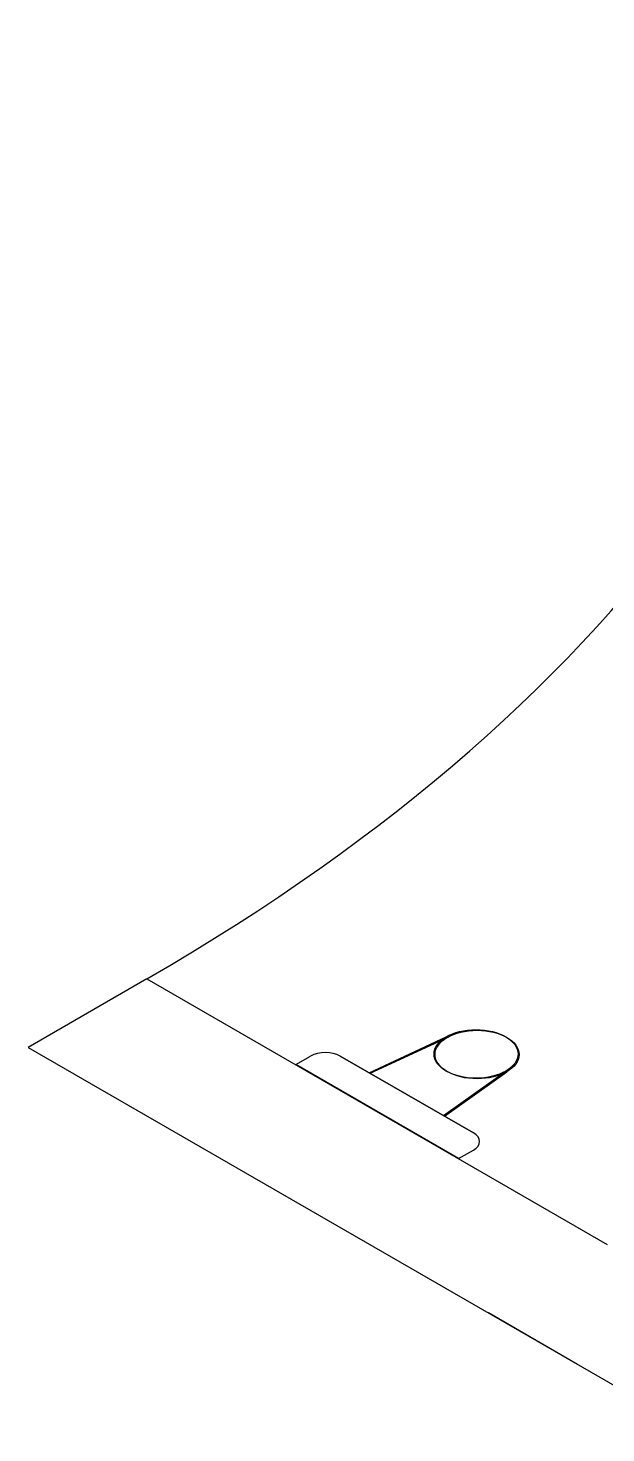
# Model space of a CAD drawing. Header units: millimetres. Extents: x 474.7 to 528.3, y 13.1 to 23.5.
# Drawn here: x 512.7521 to 512.8896, y 18.6438 to 18.9785 of the extents above; entities that cross this region are included whole.
import ezdxf

# ---------------------------------------------------------------- set-up
doc = ezdxf.new("R2010")
doc.units = ezdxf.units.MM
doc.header["$LTSCALE"] = 2.5
doc.layers.add('I-ARQ', color=8, linetype='Continuous')

msp = doc.modelspace()

# ---------------------------------------------------------------- linework, layer by layer
at = {"layer": 'I-ARQ', "extrusion": (0, 0.816497, 0.57735)}
for p, q in [((512.78038, 18.75195, 19.86396), (512.7521, 18.73562, 19.88705)), ((512.78038, 18.75195, 19.86396), (512.88998, 18.68867, 19.95345)), ((512.83327, 18.72958, 19.89559), (512.85165, 18.73812, 19.88351)), ((512.83352, 18.72944, 19.89579), (512.8519, 18.73798, 19.88371)), ((512.7521, 18.73562, 19.88705), (512.9112, 18.64376, 20.01695)), ((512.8158, 18.7315, 19.89287), (512.81933, 18.73354, 19.88998)), ((512.8158, 18.7315, 19.89287), (512.81933, 18.73354, 19.88998)), ((512.8264, 18.73354, 19.88998), (512.85811, 18.71524, 19.91587)), ((512.85811, 18.71524, 19.91587), (512.8264, 18.73354, 19.88998)), ((512.8158, 18.7315, 19.89287), (512.85457, 18.70912, 19.92453)), ((512.85457, 18.70912, 19.92453), (512.8158, 18.7315, 19.89287)), ((512.85099, 18.71935, 19.91006), (512.8658, 18.72996, 19.89505)), ((512.85124, 18.71921, 19.91026), (512.86604, 18.72982, 19.89525)), ((512.85457, 18.70912, 19.92453), (512.85811, 18.71116, 19.92164)), ((512.85457, 18.70912, 19.92453), (512.85811, 18.71116, 19.92164)), ((512.88291, 18.66009, 19.99386), (512.8617, 18.67234, 19.97654))]:
    msp.add_line(p, q, dxfattribs=at)
for centre in [(-512.85872, 5.42343, 26.77936), (-512.85897, 5.42367, 26.77936)]:
    msp.add_circle(centre, 0.01, dxfattribs=at)
for centre, radius, start, end in [((-512.35612, 4.96815, 26.77936), 0.6, 135, 225), ((-512.82287, 5.42782, 26.77936), 0.005, 225, 315), ((-512.82287, 5.42782, 26.77936), 0.005, 225, 315), ((-512.85457, 5.45953, 26.77936), 0.005, 135, 225), ((-512.85457, 5.45953, 26.77936), 0.005, 135, 225)]:
    msp.add_arc(centre, radius, start, end, dxfattribs=at)

doc.saveas('drawing.dxf')
